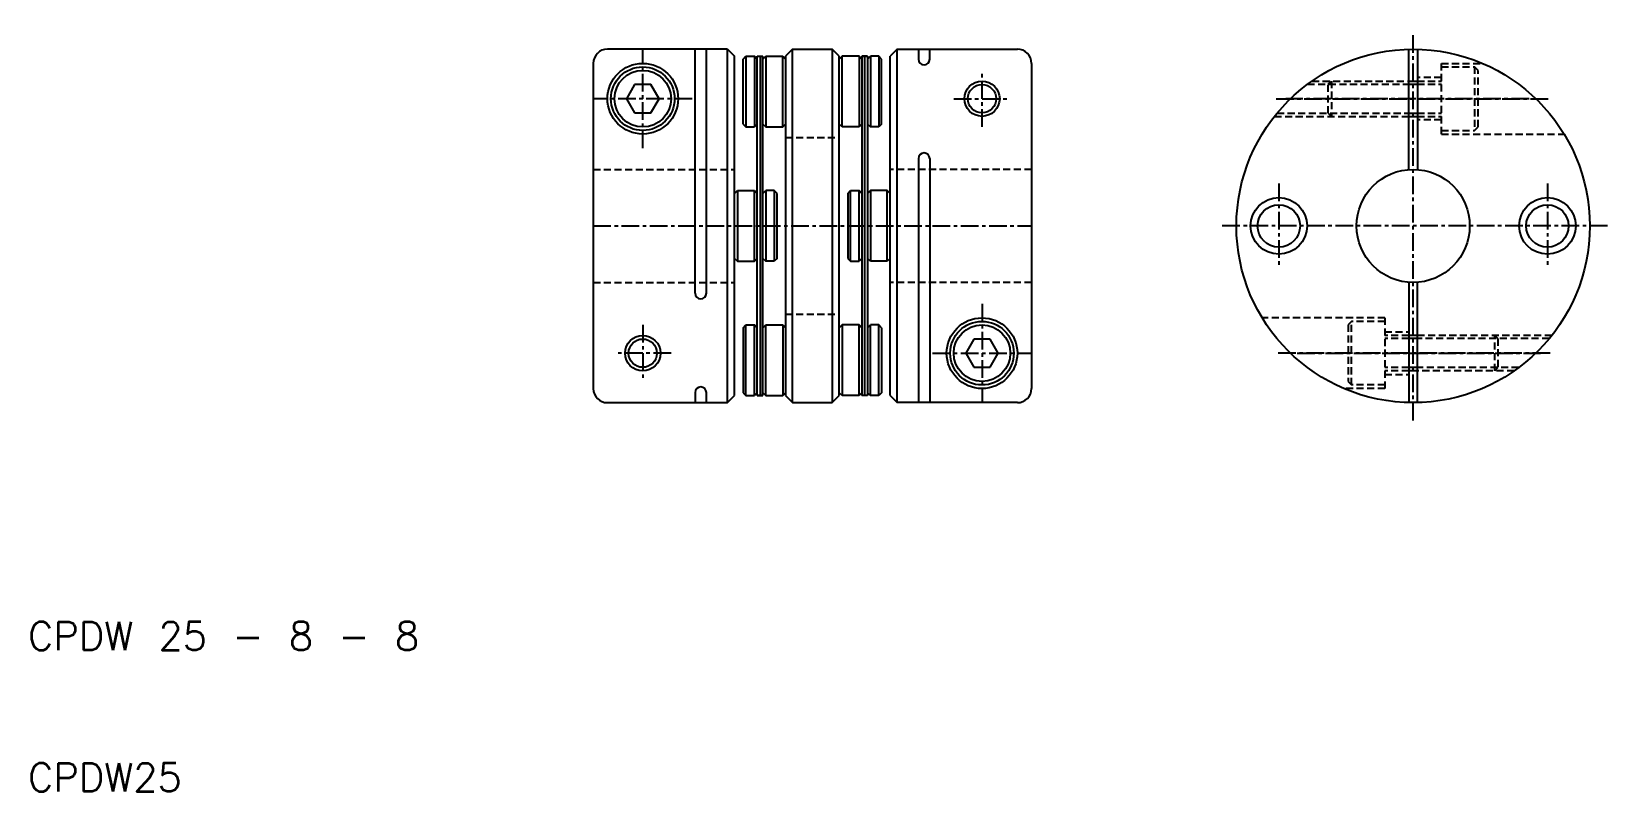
# Model space of a CAD drawing. Extents: x 10 to 122, y 10 to 64.
import ezdxf

# ---------------------------------------------------------------- set-up
doc = ezdxf.new("R2010")
doc.units = 0
doc.linetypes.add('CENTER', pattern=[2, 1.25, -0.25, 0.25, -0.25])
doc.linetypes.add('DASHED', pattern=[0.75, 0.5, -0.25])
doc.layers.get('0').update_dxf_attribs({"linetype": 'CONTINUOUS'})
doc.layers.add('CENTER', color=1, linetype='CENTER')
doc.styles.get("Standard").update_dxf_attribs({"font": 'txt.shx'})

msp = doc.modelspace()

# ---------------------------------------------------------------- linework, layer by layer
at = {"color": 7, "linetype": 'CONTINUOUS'}
for p, q in [((59.5, 62.5), (51, 62.5)), ((57.2, 45.24), (57.2, 62.5)), ((58, 45.24), (58, 62.5)), ((59.5, 62.5), (60, 62)), ((59.5, 37.5), (59.5, 62.5)), ((64.1, 62.5), (63.6, 62)), ((64.1, 62.5), (66.9, 62.5)), ((64.1, 37.5), (64.1, 62.5)), ((67.4, 62), (66.9, 62.5)), ((66.9, 62.5), (66.9, 37.5)), ((71.5, 62.5), (71, 62)), ((71.5, 62.5), (80, 62.5)), ((71.5, 37.5), (71.5, 62.5)), ((73, 62.5), (73, 61.79)), ((73.8, 61.79), (73.8, 62.5)), ((107.7, 53.99), (107.7, 62.5)), ((108.3, 62.5), (108.3, 53.99)), ((50, 61.5), (50, 38.5)), ((60, 52.3), (60, 62)), ((60.6, 61.8), (60.8, 62)), ((60.6, 57.2), (60.6, 61.8)), ((60.8, 62), (61.4, 62)), ((60.8, 62), (60.8, 57)), ((61.6, 61.8), (61.4, 62)), ((61.4, 62), (61.4, 57)), ((61.6, 61.8), (61.6, 62)), ((61.6, 62), (62, 62)), ((61.6, 57.2), (61.6, 61.8)), ((61.8, 62), (61.8, 38)), ((62, 61.8), (62, 62)), ((62, 61.8), (62.2, 62)), ((62, 57.2), (62, 61.8)), ((62.2, 62), (63.4, 62)), ((62.2, 62), (62.2, 57)), ((63.4, 62), (63.6, 61.8)), ((63.4, 57), (63.4, 62)), ((63.6, 62), (63.6, 61.8)), ((63.6, 61.8), (63.6, 57.2)), ((67.4, 61.8), (67.4, 62)), ((67.6, 62), (67.4, 61.8)), ((67.4, 57.2), (67.4, 61.8)), ((68.8, 62), (67.6, 62)), ((67.6, 57), (67.6, 62)), ((69, 61.8), (68.8, 62)), ((68.8, 62), (68.8, 57)), ((69, 62), (69.4, 62)), ((69.4, 62), (69, 62)), ((69, 62), (69, 61.8)), ((69, 61.8), (69, 57.2)), ((69.2, 38), (69.2, 62)), ((69.4, 61.8), (69.6, 62)), ((69.4, 62), (69.4, 61.8)), ((69.4, 61.8), (69.4, 57.2)), ((70.2, 62), (69.6, 62)), ((69.6, 62), (69.6, 57)), ((70.4, 61.8), (70.2, 62)), ((70.2, 62), (70.2, 57)), ((70.4, 57.2), (70.4, 61.8)), ((71, 52.3), (71, 62)), ((81, 61.5), (81, 38.5)), ((107.7, 60.25), (108.3, 60.25)), ((52.92, 60), (52.35, 59)), ((54.08, 60), (52.92, 60)), ((54.65, 59), (54.08, 60)), ((52.35, 59), (52.92, 58)), ((52.92, 58), (54.08, 58)), ((54.08, 58), (54.65, 59)), ((60.6, 57.2), (60.8, 57)), ((60.8, 57), (61.4, 57)), ((61.6, 57.2), (61.4, 57)), ((61.6, 52.3), (61.6, 57.2)), ((62, 57.2), (62.2, 57)), ((62, 52.3), (62, 57.2)), ((62.2, 57), (63.4, 57)), ((63.4, 57), (63.6, 57.2)), ((63.6, 57.2), (63.6, 42.8)), ((67.6, 57), (67.4, 57.2)), ((67.4, 42.8), (67.4, 57.2)), ((68.8, 57), (67.6, 57)), ((69, 57.2), (68.8, 57)), ((69, 57.2), (69, 52.3)), ((69.4, 57.2), (69.6, 57)), ((69.4, 57.2), (69.4, 52.3)), ((70.2, 57), (69.6, 57)), ((70.4, 57.2), (70.2, 57)), ((107.7, 57.75), (108.3, 57.75)), ((73, 54.76), (73, 37.5)), ((73.8, 54.76), (73.8, 37.5)), ((60, 52.3), (60.2, 52.5)), ((60.2, 52.5), (61.4, 52.5)), ((60.2, 52.5), (60.2, 47.5)), ((61.4, 52.5), (61.6, 52.3)), ((61.4, 47.5), (61.4, 52.5)), ((62, 52.3), (62.2, 52.5)), ((62.8, 52.5), (62.2, 52.5)), ((62.2, 52.5), (62.2, 47.5)), ((63, 52.3), (62.8, 52.5)), ((62.8, 52.5), (62.8, 47.5)), ((68, 52.3), (68.2, 52.5)), ((68.2, 52.5), (68.8, 52.5)), ((68.2, 47.5), (68.2, 52.5)), ((69, 52.3), (68.8, 52.5)), ((68.8, 47.5), (68.8, 52.5)), ((69.6, 52.5), (69.4, 52.3)), ((70.8, 52.5), (69.6, 52.5)), ((69.6, 52.5), (69.6, 47.5)), ((71, 52.3), (70.8, 52.5)), ((70.8, 47.5), (70.8, 52.5)), ((60, 47.7), (60, 52.3)), ((61.6, 47.7), (61.6, 52.3)), ((62, 47.7), (62, 52.3)), ((63, 47.7), (63, 52.3)), ((68, 52.3), (68, 47.7)), ((69, 52.3), (69, 47.7)), ((69.4, 52.3), (69.4, 47.7)), ((71, 47.7), (71, 52.3)), ((60, 47.7), (60.2, 47.5)), ((60, 38), (60, 47.7)), ((60.2, 47.5), (61.4, 47.5)), ((61.4, 47.5), (61.6, 47.7)), ((61.6, 42.8), (61.6, 47.7)), ((62, 42.8), (62, 47.7)), ((62, 47.7), (62.2, 47.5)), ((62.8, 47.5), (62.2, 47.5)), ((63, 47.7), (62.8, 47.5)), ((68, 47.7), (68.2, 47.5)), ((68.2, 47.5), (68.8, 47.5)), ((69, 47.7), (68.8, 47.5)), ((69, 47.7), (69, 42.8)), ((69.4, 47.7), (69.4, 42.8)), ((69.6, 47.5), (69.4, 47.7)), ((70.8, 47.5), (69.6, 47.5)), ((71, 47.7), (70.8, 47.5)), ((71, 38), (71, 47.7)), ((107.7, 46.01), (107.7, 37.5)), ((108.3, 37.5), (108.3, 46.01)), ((60.6, 42.8), (60.8, 43)), ((60.6, 42.8), (60.6, 38.2)), ((60.8, 43), (61.4, 43)), ((60.8, 38), (60.8, 43)), ((61.6, 42.8), (61.4, 43)), ((61.4, 38), (61.4, 43)), ((61.6, 38.2), (61.6, 42.8)), ((62, 42.8), (62.2, 43)), ((62, 38.2), (62, 42.8)), ((62.2, 43), (63.4, 43)), ((62.2, 38), (62.2, 43)), ((63.4, 43), (63.6, 42.8)), ((63.4, 43), (63.4, 38)), ((63.6, 42.8), (63.6, 38.2)), ((67.6, 43), (67.4, 42.8)), ((67.4, 38.2), (67.4, 42.8)), ((68.8, 43), (67.6, 43)), ((67.6, 43), (67.6, 38)), ((69, 42.8), (68.8, 43)), ((68.8, 38), (68.8, 43)), ((69, 42.8), (69, 38.2)), ((69.4, 42.8), (69.6, 43)), ((69.4, 42.8), (69.4, 38.2)), ((70.2, 43), (69.6, 43)), ((69.6, 38), (69.6, 43)), ((70.4, 42.8), (70.2, 43)), ((70.2, 38), (70.2, 43)), ((70.4, 42.8), (70.4, 38.2)), ((76.92, 42), (76.35, 41)), ((78.08, 42), (76.92, 42)), ((78.65, 41), (78.08, 42)), ((108.3, 42.25), (107.7, 42.25)), ((76.35, 41), (76.92, 40)), ((78.08, 40), (78.65, 41)), ((76.92, 40), (78.08, 40)), ((108.3, 39.75), (107.7, 39.75)), ((57.2, 38.21), (57.2, 37.5)), ((58, 37.5), (58, 38.21)), ((59.5, 37.5), (60, 38)), ((60.6, 38.2), (60.8, 38)), ((60.8, 38), (61.4, 38)), ((61.6, 38.2), (61.4, 38)), ((61.6, 38), (61.6, 38.2)), ((62, 38), (61.6, 38)), ((61.6, 38), (62, 38)), ((62, 38.2), (62.2, 38)), ((62, 38), (62, 38.2)), ((62.2, 38), (63.4, 38)), ((63.4, 38), (63.6, 38.2)), ((63.6, 38.2), (63.6, 38)), ((63.6, 38), (64.1, 37.5)), ((66.9, 37.5), (67.4, 38)), ((67.6, 38), (67.4, 38.2)), ((67.4, 38), (67.4, 38.2)), ((68.8, 38), (67.6, 38)), ((69, 38.2), (68.8, 38)), ((69, 38.2), (69, 38)), ((69.4, 38), (69, 38)), ((69.4, 38.2), (69.4, 38)), ((69.4, 38.2), (69.6, 38)), ((70.2, 38), (69.6, 38)), ((70.4, 38.2), (70.2, 38)), ((71, 38), (71.5, 37.5)), ((51, 37.5), (59.5, 37.5)), ((64.1, 37.5), (66.9, 37.5)), ((64.1, 37.5), (66.9, 37.5)), ((80, 37.5), (71.5, 37.5))]:
    msp.add_line(p, q, dxfattribs=at)
at = {"color": 3, "linetype": 'DASHED'}
for p, q in [((110, 61.5), (112.9, 61.5)), ((110, 56.5), (110, 61.5)), ((100.85, 60.25), (107.7, 60.25)), ((102, 60.03), (102.22, 60.25)), ((102.22, 60.25), (102.22, 57.75)), ((110, 60.5), (108.3, 60.5)), ((108.3, 60.25), (110, 60.25)), ((110, 61.25), (112.35, 61.25)), ((112.6, 61), (112.35, 61.25)), ((112.35, 61.25), (112.35, 56.75)), ((112.6, 57), (112.6, 61)), ((100.53, 60.03), (107.7, 60.03)), ((102, 57.98), (102, 60.03)), ((108.3, 60.03), (110, 60.03)), ((98.19, 57.75), (107.7, 57.75)), ((98.37, 57.98), (107.7, 57.98)), ((102, 57.98), (102.22, 57.75)), ((108.3, 57.98), (110, 57.98)), ((108.3, 57.75), (110, 57.75)), ((110, 57.5), (108.3, 57.5)), ((112.35, 56.75), (112.6, 57)), ((63.6, 56.25), (67.4, 56.25)), ((110, 56.75), (112.35, 56.75)), ((110, 56.5), (118.68, 56.5)), ((50, 54), (60, 54)), ((81, 54), (71, 54)), ((50, 46), (60, 46)), ((81, 46), (71, 46)), ((63.6, 43.75), (67.4, 43.75)), ((106, 43.5), (97.32, 43.5)), ((106, 43.5), (106, 38.5)), ((103.65, 43.25), (103.4, 43)), ((103.4, 43), (103.4, 39)), ((106, 43.25), (103.65, 43.25)), ((103.65, 38.75), (103.65, 43.25)), ((106, 42.5), (107.7, 42.5)), ((107.7, 42.25), (106, 42.25)), ((107.7, 42.03), (106, 42.03)), ((117.81, 42.25), (108.3, 42.25)), ((117.63, 42.03), (108.3, 42.03)), ((114, 42.03), (113.78, 42.25)), ((113.78, 39.75), (113.78, 42.25)), ((114, 42.03), (114, 39.98)), ((107.7, 39.98), (106, 39.98)), ((107.7, 39.75), (106, 39.75)), ((106, 39.5), (107.7, 39.5)), ((115.47, 39.98), (108.3, 39.98)), ((115.15, 39.75), (108.3, 39.75)), ((114, 39.98), (113.78, 39.75)), ((106, 38.5), (103.1, 38.5)), ((103.4, 39), (103.65, 38.75)), ((106, 38.75), (103.65, 38.75))]:
    msp.add_line(p, q, dxfattribs=at)
at = {"color": 3, "linetype": 'CONTINUOUS'}
for p, q in [((107.7, 60.03), (108.3, 60.03)), ((107.7, 57.98), (108.3, 57.98)), ((108.3, 42.03), (107.7, 42.03)), ((108.3, 39.98), (107.7, 39.98))]:
    msp.add_line(p, q, dxfattribs=at)
at = {"color": 7, "linetype": 'CONTINUOUS'}
for centre, radius in [((108, 50), 12.5), ((53.5, 59), 2.5), ((53.5, 59), 2.25), ((53.5, 59), 2), ((77.5, 59), 1), ((108, 50), 4), ((98.5, 50), 2), ((98.5, 50), 1.5), ((117.5, 50), 2), ((117.5, 50), 1.5), ((77.5, 41), 2.5), ((77.5, 41), 2.25), ((77.5, 41), 2), ((53.5, 41), 1)]:
    msp.add_circle(centre, radius, dxfattribs=at)
at = {"color": 3, "linetype": 'CONTINUOUS'}
for centre in [(77.5, 59), (53.5, 41)]:
    msp.add_circle(centre, 1.25, dxfattribs=at)
at = {"color": 7, "linetype": 'CONTINUOUS'}
for centre, radius, start, end in [((51, 61.5), 1, 90, 180), ((80, 61.5), 1, 0, 90), ((73.4, 61.79), 0.4, 180, 0), ((73.4, 54.76), 0.4, 0, 180), ((57.6, 45.24), 0.4, 180, 0), ((51, 38.5), 1, 180, 270), ((57.6, 38.21), 0.4, 0, 180), ((80, 38.5), 1, 270, 0)]:
    msp.add_arc(centre, radius, start, end, dxfattribs=at)
at = {"layer": 'CENTER', "color": 1, "linetype": 'CENTER'}
for p, q in [((108, 36.25), (108, 63.75)), ((53.5, 55.5), (53.5, 62.5)), ((77.5, 57), (77.5, 61)), ((57, 59), (50, 59)), ((75.5, 59), (79.5, 59)), ((98.3, 59), (117.7, 59)), ((98.3, 59), (117.7, 59)), ((98.3, 59), (117.7, 59)), ((116.2, 59), (99, 59)), ((98.5, 53), (98.5, 47)), ((117.5, 53), (117.5, 47)), ((50, 50), (81, 50)), ((121.75, 50), (94.25, 50)), ((77.5, 44.5), (77.5, 37.5)), ((53.5, 43), (53.5, 39)), ((55.5, 41), (51.5, 41)), ((74, 41), (81, 41)), ((117.7, 41), (98.3, 41)), ((99.8, 41), (117, 41))]:
    msp.add_line(p, q, dxfattribs=at)

# ---------------------------------------------------------------- texts
at = {"color": 7, "linetype": 'CONTINUOUS'}
for s, p in [('CPDW 25 - 8 - 8', (10, 20)), ('CPDW25', (10, 10))]:
    msp.add_text(s, height=2, dxfattribs=at).set_placement(p)

doc.saveas('drawing.dxf')
